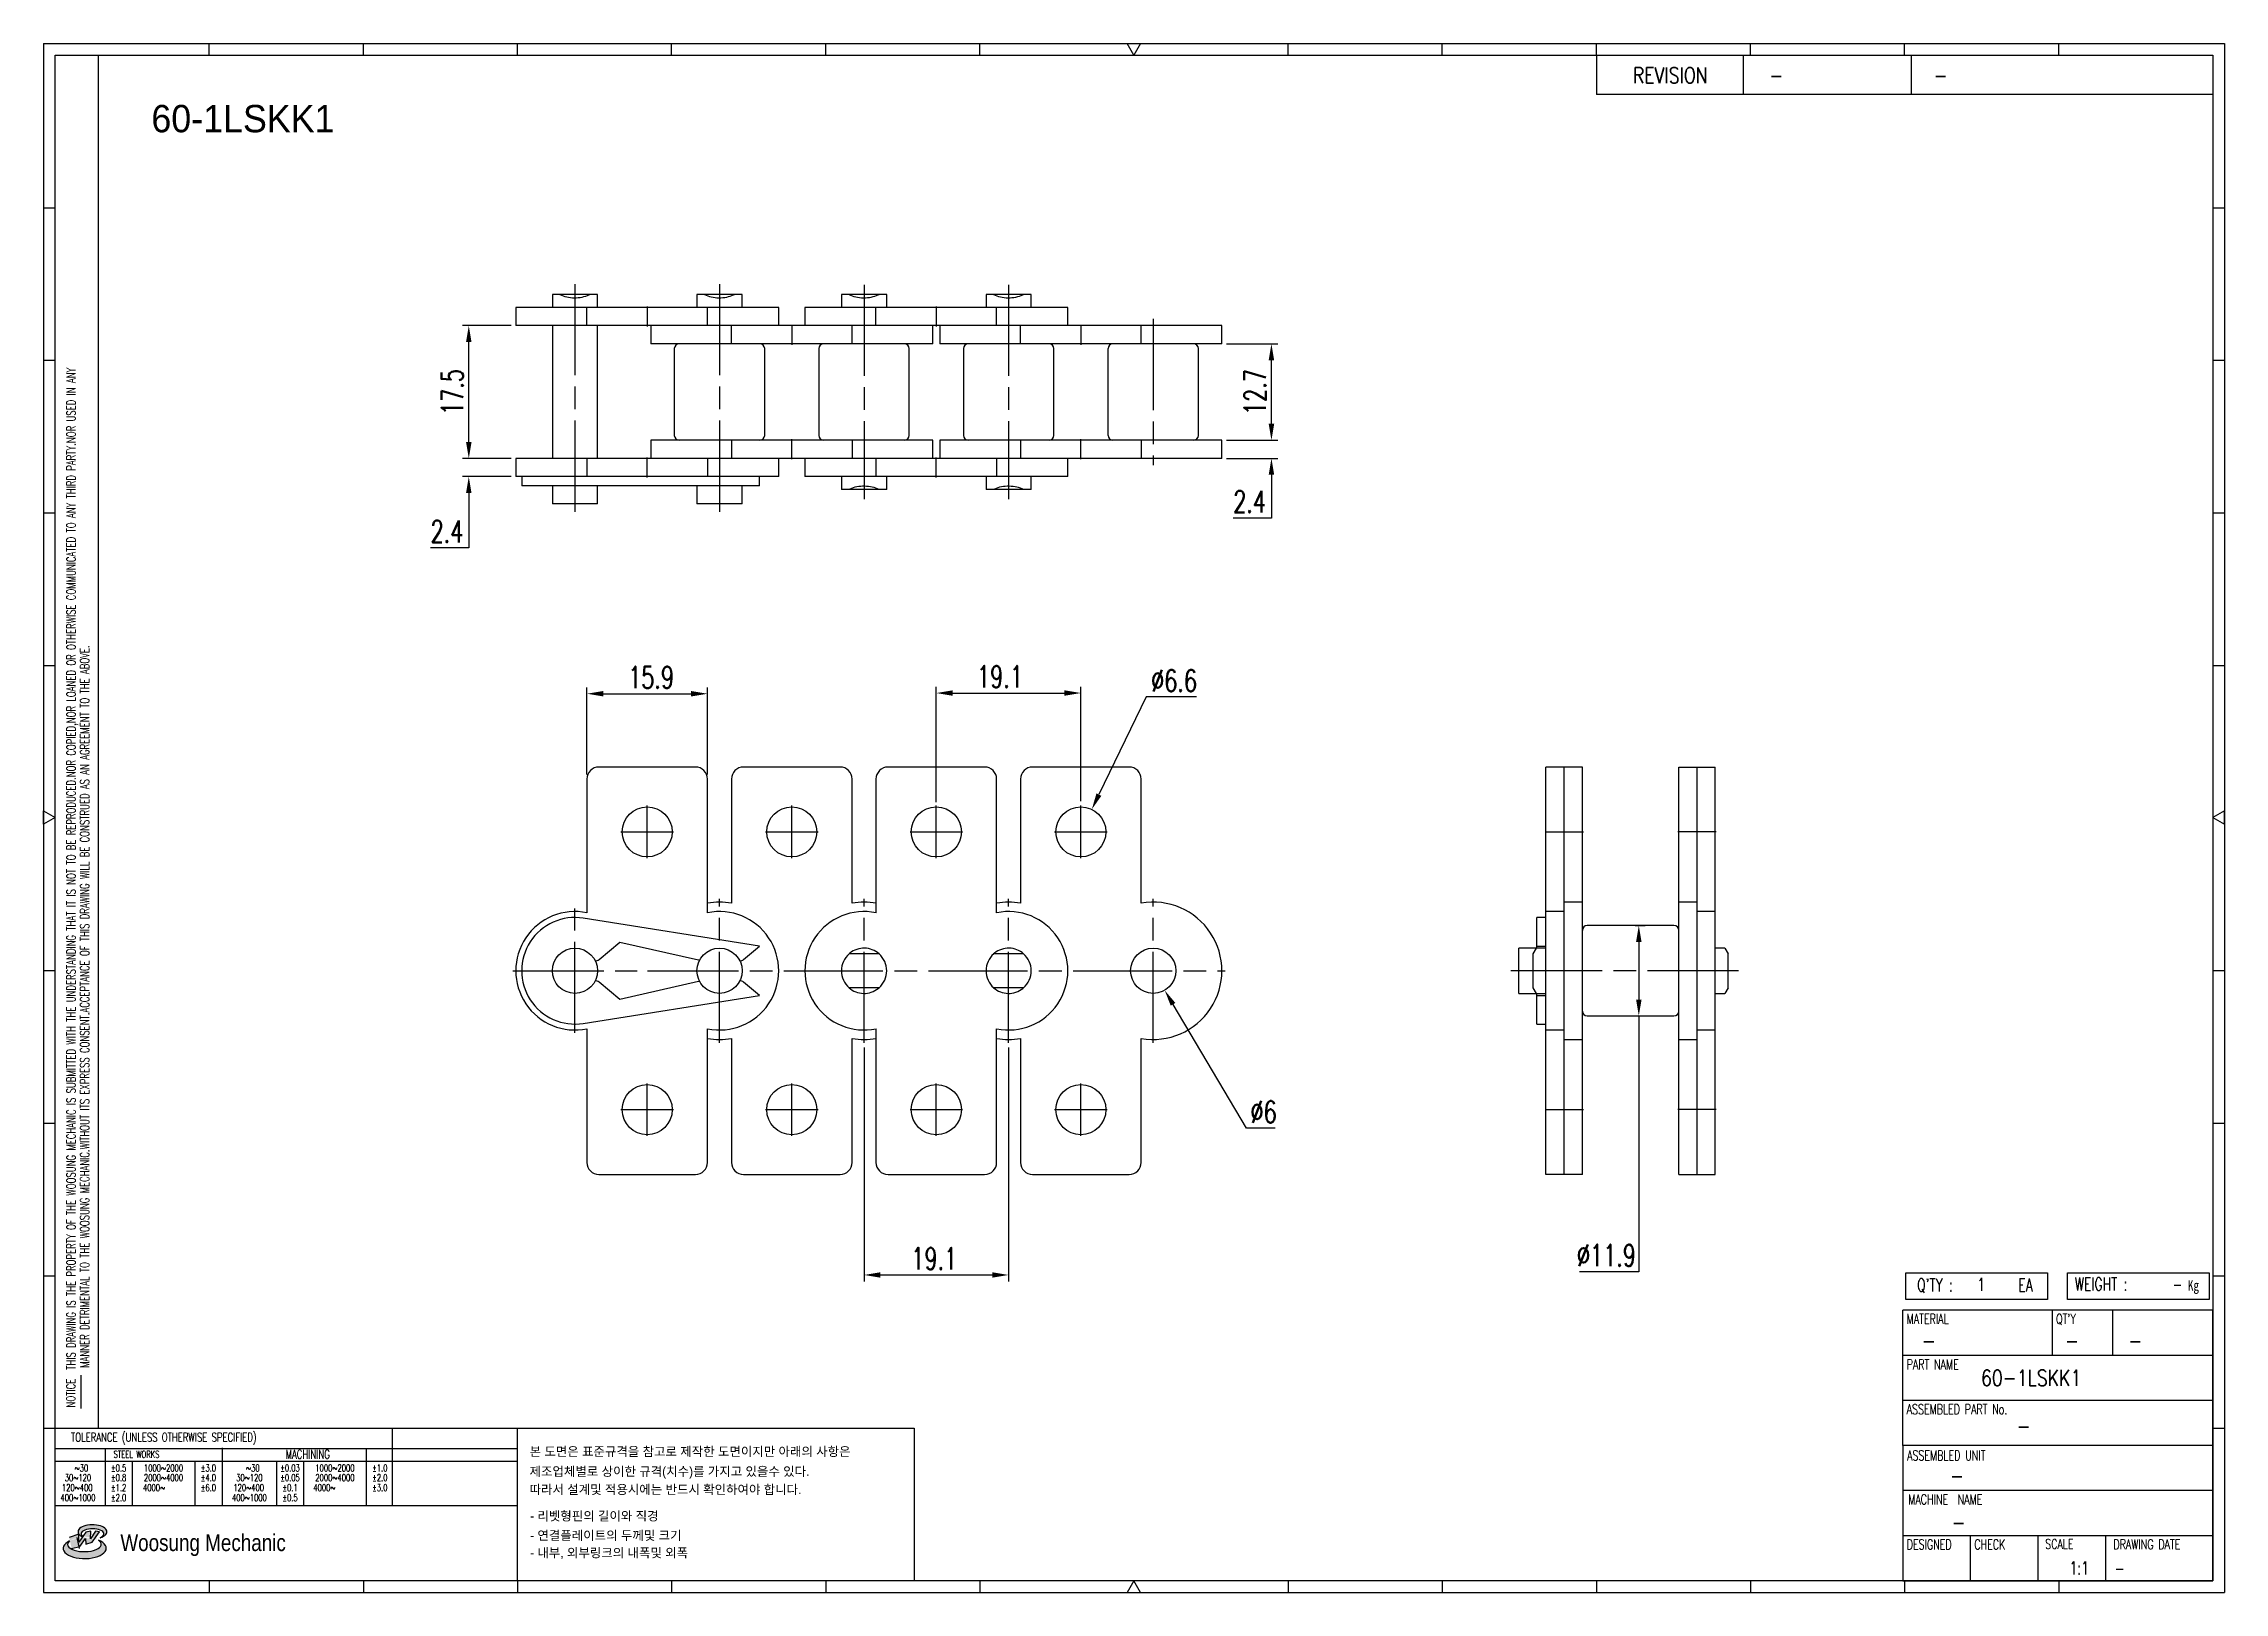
# Model space of a CAD drawing. Header units: millimetres. Extents: x 849 to 1136, y 59 to 263.
import ezdxf
from ezdxf.enums import TextEntityAlignment as Align

# ---------------------------------------------------------------- set-up
doc = ezdxf.new("R2010")
doc.units = ezdxf.units.MM
doc.linetypes.add('AM_ISO08W050', pattern=[18, 12, -1.5, 3, -1.5])
doc.layers.get('Defpoints').update_dxf_attribs({"color": 80})
doc.layers.add('CL1', color=140, linetype='AM_ISO08W050', lineweight=25)
for name, color, linetype in [('S-DIM', 7, 'Continuous'), ('TITLE', 7, 'Continuous'), ('도면레이아웃', 7, 'Continuous')]:
    doc.layers.add(name, color=color, linetype=linetype)
doc.styles.add('HAN', font='ROMANS.shx', dxfattribs={"width": 0.7, "bigfont": 'whgtxt.shx'})
doc.styles.add('HKD_ST2', font='romans.shx', dxfattribs={"width": 0.7, "height": 4, "bigfont": '@extfont2.shx'})
doc.styles.add('HSG', font='SIMPLEX.shx', dxfattribs={"width": 0.7, "bigfont": 'HSG.shx'})
doc.styles.add('MtXpl_', font='Gulim.ttf')
doc.styles.add('SLDTEXTSTYLE4', font='arial.ttf', dxfattribs={"width": 0.8})
doc.dimstyles.new('AP1.2', dxfattribs={"dimscale": 1.2, "dimtxt": 2.4, "dimasz": 1.8, "dimexe": 0.7, "dimexo": 0.5, "dimgap": 0.6, "dimtad": 1, "dimtoh": 1, "dimdec": 1, "dimrnd": 0.01, "dimzin": 9, "dimdsep": 46, "dimtxsty": 'HSG', "dimcen": 0, "dimclrd": 251, "dimclre": 251, "dimclrt": 60, "dimazin": 2, "dimtp": 1, "dimtm": 1, "dimtfac": 0.5, "dimtdec": 1, "dimtofl": 0, "dimtmove": 0, "dimatfit": 3, "dimfxl": 0, "dimtvp": 1, "dimtolj": 2, "dimlwd": -1, "dimlwe": -1, "dimarcsym": 0})

# ---------------------------------------------------------------- blocks, each defined once
blk = doc.blocks.new('MAST')
at = {"layer": '도면레이아웃'}
h = blk.add_hatch(color=10, dxfattribs=at)
h.paths.add_polyline_path([(1.544, 35.177), (1.554, 34.966), (1.779, 35.034), (2.054, 35.422), (1.908, 35.446), (1.728, 35.167), (1.741, 35.439), (1.547, 35.405), (1.292, 35.041), (1.295, 35.33), (0.943, 35.208), (1.03, 34.8), (1.336, 34.885)])
edge = h.paths.add_edge_path()
edge.add_ellipse((1.795, 35.421), major_axis=(-0.53, 0), ratio=0.487785, start_angle=122.36065, end_angle=403.39574)
edge.add_line((1.411, 35.244), (1.419, 35.261))
edge.add_ellipse((1.798, 35.344), major_axis=(-0.423, 0), ratio=0.444396, start_angle=131.58977, end_angle=386.19408, ccw=False)
edge = h.paths.add_edge_path()
edge.add_ellipse((1.512, 34.815), major_axis=(-0.793, 0), ratio=0.480113, start_angle=314.67633, end_angle=590.85213)
edge.add_ellipse((1.501, 34.958), major_axis=(-0.62, 0), ratio=0.43311, start_angle=331.7024, end_angle=574.42495, ccw=False)
at = {"color": 140}
for p, q in [((0, 90.118), (80.15, 90.118)), ((0, 90.118), (0, 33.191)), ((80.15, 90.118), (80.15, 33.191)), ((57.068, 89.693), (57.068, 88.246)), ((62.47, 89.693), (62.47, 88.246)), ((68.635, 89.693), (68.635, 88.246)), ((79.725, 88.246), (57.068, 88.246)), ((68.449, 43.961), (68.449, 44.936)), ((68.449, 44.936), (73.654, 44.936)), ((73.654, 44.936), (73.654, 43.961)), ((74.39, 43.961), (74.39, 44.936)), ((74.39, 44.936), (79.595, 44.936)), ((79.595, 44.936), (79.595, 43.961)), ((68.336, 38.59), (68.336, 43.563)), ((79.725, 43.563), (68.336, 43.563)), ((73.654, 43.961), (68.449, 43.961)), ((73.827, 43.563), (73.827, 41.905)), ((79.595, 43.961), (74.39, 43.961)), ((76.037, 43.563), (76.037, 41.905)), ((79.725, 38.59), (79.725, 43.563)), ((79.725, 41.905), (68.336, 41.905)), ((79.725, 40.248), (68.336, 40.248)), ((68.336, 38.59), (68.336, 33.616)), ((79.725, 38.59), (68.336, 38.59)), ((79.725, 33.616), (79.725, 38.59)), ((79.725, 36.932), (68.336, 36.932)), ((79.725, 35.274), (68.336, 35.274)), ((70.822, 33.616), (70.822, 35.274)), ((73.309, 33.616), (73.309, 35.274)), ((75.796, 33.616), (75.796, 35.274)), ((0, 33.191), (80.15, 33.191)), ((68.336, 33.616), (79.725, 33.616))]:
    blk.add_line(p, q, dxfattribs=at)
for p, q in [((6.089, 89.693), (6.089, 90.118)), ((11.753, 89.693), (11.753, 90.118)), ((17.418, 89.693), (17.418, 90.118)), ((23.082, 89.693), (23.082, 90.118)), ((28.746, 89.693), (28.746, 90.118)), ((34.411, 89.693), (34.411, 90.118)), ((45.739, 89.693), (45.739, 90.118)), ((51.404, 89.693), (51.404, 90.118)), ((57.068, 89.693), (57.068, 90.118)), ((62.732, 89.693), (62.732, 90.118)), ((68.397, 89.693), (68.397, 90.118)), ((74.061, 89.693), (74.061, 90.118)), ((0, 84.085), (0.425, 84.085)), ((79.725, 84.085), (80.15, 84.085)), ((0, 78.478), (0.425, 78.478)), ((79.725, 78.478), (80.15, 78.478)), ((0, 72.87), (0.425, 72.87)), ((79.725, 72.87), (80.15, 72.87)), ((0, 67.262), (0.425, 67.262)), ((79.725, 67.262), (80.15, 67.262)), ((0, 56.047), (0.425, 56.047)), ((79.725, 56.047), (80.15, 56.047)), ((0, 50.439), (0.425, 50.439)), ((79.725, 50.439), (80.15, 50.439)), ((0, 44.832), (0.425, 44.832)), ((79.725, 44.832), (80.15, 44.832)), ((1.377, 39.947), (1.377, 41.174)), ((0, 39.224), (0.425, 39.224)), ((79.725, 39.224), (80.15, 39.224)), ((6.089, 33.616), (6.089, 33.191)), ((11.753, 33.616), (11.753, 33.191)), ((17.418, 33.616), (17.418, 33.191)), ((23.082, 33.616), (23.082, 33.191)), ((28.746, 33.616), (28.746, 33.191)), ((34.411, 33.616), (34.411, 33.191)), ((45.739, 33.616), (45.739, 33.191)), ((51.404, 33.616), (51.404, 33.191)), ((57.068, 33.616), (57.068, 33.191)), ((62.732, 33.616), (62.732, 33.191)), ((68.397, 33.616), (68.397, 33.191)), ((74.061, 33.616), (74.061, 33.191))]:
    blk.add_line(p, q)
at = {"color": 2}
for p, q in [((2.017, 39.224), (2.017, 89.693)), ((0.425, 39.224), (17.418, 39.224)), ((0.425, 38.487), (17.418, 38.487)), ((2.257, 38.487), (2.257, 36.382)), ((6.557, 38.5), (6.557, 36.382)), ((11.857, 38.487), (11.857, 36.382)), ((12.816, 39.224), (12.816, 36.382)), ((17.418, 33.616), (17.418, 39.224)), ((0.425, 38.012), (17.418, 38.012)), ((3.257, 38.012), (3.257, 36.382)), ((5.557, 38.012), (5.557, 36.382)), ((8.557, 38.012), (8.557, 36.382)), ((9.557, 38.026), (9.557, 36.382)), ((0.425, 36.382), (17.418, 36.382))]:
    blk.add_line(p, q, dxfattribs=at)
for points in [[(40.075, 89.693), (39.83, 90.118), (40.32, 90.118)], [(0.425, 61.679), (0, 61.433), (0, 61.924)], [(79.725, 61.679), (80.15, 61.433), (80.15, 61.924)], [(40.075, 33.616), (39.83, 33.191), (40.32, 33.191)]]:
    blk.add_lwpolyline(points, close=True)
at = {"color": 140}
blk.add_lwpolyline([(0.425, 89.693), (79.725, 89.693), (79.725, 33.616), (0.425, 33.616)], close=True, dxfattribs=at)
at = {"layer": '도면레이아웃'}
for p, q in [((1.295, 35.33), (0.943, 35.208)), ((1.547, 35.405), (1.292, 35.041)), ((1.292, 35.041), (1.295, 35.33)), ((1.741, 35.439), (1.547, 35.405)), ((1.908, 35.446), (1.728, 35.167)), ((1.728, 35.167), (1.741, 35.439)), ((1.779, 35.034), (2.054, 35.422)), ((2.054, 35.422), (1.908, 35.446)), ((1.03, 34.8), (1.336, 34.885)), ((1.224, 35.208), (1.311, 34.8)), ((1.224, 35.208), (1.224, 35.208)), ((1.336, 34.885), (1.544, 35.177)), ((1.419, 35.261), (1.411, 35.244)), ((1.544, 35.177), (1.554, 34.966)), ((1.554, 34.966), (1.779, 35.034))]:
    blk.add_line(p, q, dxfattribs=at)
for centre, major_axis, ratio, start_param, end_param in [((1.795, 35.421), (-0.53, 0), 0.487785, 2.135596, 7.040584), ((1.798, 35.344), (-0.423, 0), 0.444396, 2.296675, 6.740358), ((1.512, 34.815), (-0.793, 0), 0.480113, 5.492138, 10.312315), ((1.501, 34.958), (-0.62, 0), 0.43311, 5.789299, 10.025607)]:
    blk.add_ellipse(centre, major_axis=major_axis, ratio=ratio, start_param=start_param, end_param=end_param, dxfattribs=at)
for s, height, style, width, p in [('REVISION', 0.5806, 'HAN', 0.8, (58.415, 88.664)), ('-', 0.581, 'HAN', 0.8, (63.426, 88.664)), ('-', 0.581, 'HAN', 0.8, (69.468, 88.664)), ("Q'TY : ", 0.4746, 'HKD_ST2', 0.7, (68.857, 44.253)), ('1', 0.475, 'HKD_ST2', 0.7, (71.071, 44.275)), ('EA', 0.4746, 'HKD_ST2', 0.7, (72.578, 44.253)), ('WEIGHT : ', 0.4746, 'HKD_ST2', 0.7, (74.65, 44.286)), ('-', 0.581, 'HAN', 0.8, (69.029, 42.157)), ('-', 0.581, 'HAN', 0.8, (74.289, 42.157)), ('-', 0.581, 'HAN', 0.8, (76.623, 42.157)), ('-', 0.581, 'HAN', 0.8, (72.515, 39.013)), ('-', 0.581, 'HAN', 0.8, (70.067, 37.189)), ('-', 0.581, 'HAN', 0.8, (70.126, 35.48)), ('1:1', 0.4746, 'HKD_ST2', 0.7, (74.458, 33.848)), ('-', 0.475, 'HKD_ST2', 0.7, (76.112, 33.837))]:
    blk.add_text(s, height=height, dxfattribs=dict(style=style, width=width)).set_placement(p)
at = {"color": 6, "style": 'HKD_ST2', "width": 0.7}
for s, p in [(' THIS DRAWING IS THE PROPERTY OF THE WOOSUNG MECHANIC IS SUBMITTED WITH THE UNDERSTANDING THAT IT IS NOT TO BE REPRODUCED.NOR COPIED,NOR LOANED OR OTHERWISE COMMUNICATED TO ANY THIRD PARTY.NOR USED IN ANY', (1.173, 41.217)), ('MANNER DETRIMENTAL TO THE WOOSUNG MECHANIC.WITHOUT ITS EXPRESS CONSENT.ACCEPTANCE OF THIS DRAWING WILL BE CONSTRUED AS AN AGREEMENT TO THE ABOVE.', (1.672, 41.447))]:
    blk.add_text(s, height=0.326266, rotation=90, dxfattribs=at).set_placement(p)
at = {"style": 'HKD_ST2', "width": 0.7}
blk.add_text('-', height=0.475, dxfattribs=at).set_placement((78.613, 44.286), align=Align.RIGHT)
at = {"color": 254, "style": 'HKD_ST2', "width": 0.7}
for s, height, p in [('MATERIAL', 0.3651, (68.474, 43.425)), ("QT'Y", 0.3651, (73.965, 43.425)), ('PART NAME', 0.3651, (68.474, 41.756)), ('ASSEMBLED PART No.', 0.36511, (68.474, 40.109)), ('ASSEMBLED UNIT', 0.36511, (68.49, 38.408)), ('MACHINE  NAME', 0.36511, (68.532, 36.794)), ('DESIGNED', 0.3651, (68.474, 35.136)), ('CHECK', 0.3651, (70.961, 35.136)), ('SCALE', 0.3651, (73.566, 35.153)), ('DRAWING DATE', 0.36511, (76.071, 35.141))]:
    blk.add_text(s, height=height, dxfattribs=at).set_placement(p, align=Align.TOP_LEFT)
at = {"style": 'HKD_ST2', "width": 0.7}
blk.add_text('NOTICE', height=0.3263, rotation=90, dxfattribs=at).set_placement((1.163, 39.988))
blk.add_text('TOLERANCE (UNLESS OTHERWISE SPECIFIED)', height=0.32627, dxfattribs=at).set_placement((4.417, 38.896), align=Align.MIDDLE_CENTER)
at = {"color": 4, "style": 'HKD_ST2', "width": 0.7}
for s, height, p in [('%%12630', 0.261, (1.389, 37.762)), ('1000%%1262000', 0.26101, (4.407, 37.762)), ('%%12630', 0.261, (7.689, 37.762)), ('1000%%1262000', 0.26101, (10.707, 37.762)), ('120%%126400', 0.26101, (1.237, 37.045)), ('30%%126120', 0.261, (1.263, 37.411)), ('4000%%126', 0.261, (4.061, 37.045)), ('2000%%1264000', 0.26101, (4.407, 37.411)), ('120%%126400', 0.26101, (7.537, 37.045)), ('30%%126120', 0.261, (7.563, 37.411)), ('4000%%126', 0.261, (10.321, 37.045)), ('2000%%1264000', 0.26101, (10.707, 37.411)), ('400%%1261000', 0.26101, (1.263, 36.67)), ('400%%1261000', 0.26101, (7.563, 36.67))]:
    blk.add_text(s, height=height, dxfattribs=at).set_placement(p, align=Align.MIDDLE_CENTER)
for s, height, p in [('%%P0.5', 0.261, (2.757, 37.762)), ('STEEL WORKS', 0.26101, (3.416, 38.268)), ('%%P3.0', 0.261, (6.057, 37.762)), ('%%P0.03', 0.261, (9.057, 37.762)), ('MACHINING', 0.3263, (9.707, 38.27)), ('%%P1.0', 0.261, (12.357, 37.762)), ('%%P0.8', 0.261, (2.757, 37.411)), ('%%P1.2', 0.261, (2.757, 37.045)), ('%%P4.0', 0.261, (6.057, 37.411)), ('%%P6.0', 0.261, (6.057, 37.045)), ('%%P0.05', 0.261, (9.057, 37.411)), ('%%P0.1', 0.261, (9.057, 37.045)), ('%%P2.0', 0.261, (12.357, 37.411)), ('%%P3.0', 0.261, (12.357, 37.045)), ('%%P2.0', 0.261, (2.757, 36.67)), ('%%P0.5', 0.261, (9.057, 36.67))]:
    blk.add_text(s, height=height, dxfattribs=at).set_placement(p, align=Align.MIDDLE)
at = {"color": 1, "style": 'SLDTEXTSTYLE4', "width": 0.8}
blk.add_text('Woosung Mechanic', height=0.61957, dxfattribs=at).set_placement((2.822, 34.711))
at = {"layer": 'TITLE', "width": 0.8}
blk.add_text('Kg', height=0.3789, dxfattribs=at).set_placement((78.807, 44.286))
blk = doc.blocks.new('*D2')
at = {"layer": 'Defpoints', "color": 0, "transparency": 16777216}
for p in [(1004.02, 210.6), (1010.55, 210.6), (1004.02, 208.2)]:
    blk.add_point(p, dxfattribs=at)
at = {"layer": 'S-DIM', "color": 251, "linetype": 'ByBlock', "transparency": 16777216}
for p, q in [((1010.55, 212.76), (1010.55, 214.92)), ((1004.62, 210.6), (1011.39, 210.6)), ((1004.62, 208.2), (1011.39, 208.2)), ((1010.55, 206.04), (1010.55, 200.34)), ((1010.55, 200.34), (1005.51, 200.34))]:
    blk.add_line(p, q, dxfattribs=at)
at = {"layer": 'S-DIM', "color": 251, "transparency": 16777216}
for points in [[(1010.19, 212.76), (1010.91, 212.76), (1010.55, 210.6)], [(1010.19, 206.04), (1010.91, 206.04), (1010.55, 208.2)]]:
    blk.add_solid(points, dxfattribs=at)
at = {"layer": 'S-DIM', "color": 60, "transparency": 16777216, "insert": (1007.67, 202.5), "char_height": 2.88, "attachment_point": 5, "style": 'HSG'}
blk.add_mtext('\\A2;2.4', dxfattribs=at)
blk = doc.blocks.new('*D3')
at = {"layer": 'Defpoints', "color": 0, "transparency": 16777216}
for p in [(1004.02, 223.3), (1010.55, 223.3), (1004.02, 210.6)]:
    blk.add_point(p, dxfattribs=at)
at = {"layer": 'S-DIM', "color": 251, "linetype": 'ByBlock', "transparency": 16777216}
for p, q in [((1004.62, 223.3), (1011.39, 223.3)), ((1010.55, 212.76), (1010.55, 221.14)), ((1004.62, 210.6), (1011.39, 210.6))]:
    blk.add_line(p, q, dxfattribs=at)
at = {"layer": 'S-DIM', "color": 251, "transparency": 16777216}
for points in [[(1010.19, 221.14), (1010.91, 221.14), (1010.55, 223.3)], [(1010.19, 212.76), (1010.91, 212.76), (1010.55, 210.6)]]:
    blk.add_solid(points, dxfattribs=at)
at = {"layer": 'S-DIM', "color": 60, "transparency": 16777216, "insert": (1008.39, 216.95), "char_height": 2.88, "attachment_point": 5, "rotation": 90, "style": 'HSG'}
blk.add_mtext('\\A2;12.7', dxfattribs=at)
blk = doc.blocks.new('*D4')
at = {"layer": 'Defpoints', "color": 0, "transparency": 16777216}
for p in [(904.78, 208.2), (910.97, 208.2), (910.97, 205.8)]:
    blk.add_point(p, dxfattribs=at)
at = {"layer": 'S-DIM', "color": 251, "linetype": 'ByBlock', "transparency": 16777216}
for p, q in [((904.78, 210.36), (904.78, 212.52)), ((910.37, 208.2), (903.94, 208.2)), ((910.37, 205.8), (903.94, 205.8)), ((904.78, 203.64), (904.78, 196.41)), ((904.78, 196.41), (899.74, 196.41))]:
    blk.add_line(p, q, dxfattribs=at)
at = {"layer": 'S-DIM', "color": 251, "transparency": 16777216}
for points in [[(904.42, 210.36), (905.14, 210.36), (904.78, 208.2)], [(904.42, 203.64), (905.14, 203.64), (904.78, 205.8)]]:
    blk.add_solid(points, dxfattribs=at)
at = {"layer": 'S-DIM', "color": 60, "transparency": 16777216, "insert": (901.9, 198.57), "char_height": 2.88, "attachment_point": 5, "style": 'HSG'}
blk.add_mtext('\\A2;2.4', dxfattribs=at)
blk = doc.blocks.new('*D5')
at = {"layer": 'Defpoints', "color": 0, "transparency": 16777216}
for p in [(904.78, 225.7), (910.97, 225.7), (910.97, 208.2)]:
    blk.add_point(p, dxfattribs=at)
at = {"layer": 'S-DIM', "color": 251, "linetype": 'ByBlock', "transparency": 16777216}
for p, q in [((910.37, 225.7), (903.94, 225.7)), ((904.78, 210.36), (904.78, 223.54)), ((910.37, 208.2), (903.94, 208.2))]:
    blk.add_line(p, q, dxfattribs=at)
at = {"layer": 'S-DIM', "color": 251, "transparency": 16777216}
for points in [[(904.42, 223.54), (905.14, 223.54), (904.78, 225.7)], [(904.42, 210.36), (905.14, 210.36), (904.78, 208.2)]]:
    blk.add_solid(points, dxfattribs=at)
at = {"layer": 'S-DIM', "color": 60, "transparency": 16777216, "insert": (902.62, 216.95), "char_height": 2.88, "attachment_point": 5, "rotation": 90, "style": 'HSG'}
blk.add_mtext('\\A2;17.5', dxfattribs=at)
blk = doc.blocks.new('*D6')
at = {"layer": 'Defpoints', "color": 0, "transparency": 16777216}
for p in [(936.24, 177.19), (920.34, 165.94), (936.24, 165.94)]:
    blk.add_point(p, dxfattribs=at)
at = {"layer": 'S-DIM', "color": 251, "linetype": 'ByBlock', "transparency": 16777216}
for p, q in [((920.34, 166.54), (920.34, 178.03)), ((922.5, 177.19), (934.08, 177.19)), ((936.24, 166.54), (936.24, 178.03))]:
    blk.add_line(p, q, dxfattribs=at)
at = {"layer": 'S-DIM', "color": 251, "transparency": 16777216}
for points in [[(922.5, 177.55), (922.5, 176.83), (920.34, 177.19)], [(934.08, 177.55), (934.08, 176.83), (936.24, 177.19)]]:
    blk.add_solid(points, dxfattribs=at)
at = {"layer": 'S-DIM', "color": 60, "transparency": 16777216, "insert": (928.8, 179.35), "char_height": 2.88, "attachment_point": 5, "style": 'HSG'}
blk.add_mtext('\\A2;15.9', dxfattribs=at)
blk = doc.blocks.new('*D7')
at = {"layer": 'Defpoints', "color": 0, "transparency": 16777216}
for p in [(985.44, 177.28), (966.39, 162.28), (985.44, 162.44)]:
    blk.add_point(p, dxfattribs=at)
at = {"layer": 'S-DIM', "color": 251, "linetype": 'ByBlock', "transparency": 16777216}
for p, q in [((966.39, 162.88), (966.39, 178.12)), ((968.55, 177.28), (983.28, 177.28)), ((985.44, 163.04), (985.44, 178.12))]:
    blk.add_line(p, q, dxfattribs=at)
at = {"layer": 'S-DIM', "color": 251, "transparency": 16777216}
for points in [[(968.55, 177.64), (968.55, 176.92), (966.39, 177.28)], [(983.28, 177.64), (983.28, 176.92), (985.44, 177.28)]]:
    blk.add_solid(points, dxfattribs=at)
at = {"layer": 'S-DIM', "color": 60, "transparency": 16777216, "insert": (974.78, 179.44), "char_height": 2.88, "attachment_point": 5, "style": 'HSG'}
blk.add_mtext('\\A2;19.1', dxfattribs=at)
blk = doc.blocks.new('*D8')
at = {"layer": 'Defpoints', "color": 0, "transparency": 16777216}
for p in [(986.88, 161.95), (984.01, 156)]:
    blk.add_point(p, dxfattribs=at)
at = {"layer": 'S-DIM', "color": 251, "linetype": 'ByBlock', "transparency": 16777216}
for p, q in [((994.02, 176.76), (987.81, 163.89)), ((1000.69, 176.76), (994.02, 176.76))]:
    blk.add_line(p, q, dxfattribs=at)
at = {"layer": 'S-DIM', "color": 251, "transparency": 16777216}
blk.add_solid([(987.49, 164.05), (988.14, 163.74), (986.88, 161.95)], dxfattribs=at)
at = {"layer": 'S-DIM', "color": 60, "transparency": 16777216, "insert": (997.72, 178.92), "char_height": 2.88, "attachment_point": 5, "style": 'HSG'}
blk.add_mtext('\\A2;∅6.6', dxfattribs=at)
blk = doc.blocks.new('*D9')
at = {"layer": 'Defpoints', "color": 0, "transparency": 16777216}
for p in [(993.45, 143.24), (996.48, 138.11)]:
    blk.add_point(p, dxfattribs=at)
at = {"layer": 'S-DIM', "color": 251, "linetype": 'ByBlock', "transparency": 16777216}
for p, q in [((1007.26, 119.92), (997.59, 136.25)), ((1011.05, 119.92), (1007.26, 119.92))]:
    blk.add_line(p, q, dxfattribs=at)
at = {"layer": 'S-DIM', "color": 251, "transparency": 16777216}
blk.add_solid([(997.89, 136.44), (997.28, 136.07), (996.48, 138.11)], dxfattribs=at)
at = {"layer": 'S-DIM', "color": 60, "transparency": 16777216, "insert": (1009.52, 122.08), "char_height": 2.88, "attachment_point": 5, "style": 'HSG'}
blk.add_mtext('\\A2;∅6', dxfattribs=at)
blk = doc.blocks.new('*D10')
at = {"layer": 'Defpoints', "color": 0, "transparency": 16777216}
for p in [(956.87, 131.17), (975.92, 131.17), (975.92, 100.59)]:
    blk.add_point(p, dxfattribs=at)
at = {"layer": 'S-DIM', "color": 251, "linetype": 'ByBlock', "transparency": 16777216}
for p, q in [((956.87, 130.57), (956.87, 99.75)), ((975.92, 130.57), (975.92, 99.75)), ((959.03, 100.59), (973.76, 100.59))]:
    blk.add_line(p, q, dxfattribs=at)
at = {"layer": 'S-DIM', "color": 251, "transparency": 16777216}
for points in [[(959.03, 100.95), (959.03, 100.23), (956.87, 100.59)], [(973.76, 100.95), (973.76, 100.23), (975.92, 100.59)]]:
    blk.add_solid(points, dxfattribs=at)
at = {"layer": 'S-DIM', "color": 60, "transparency": 16777216, "insert": (966.12, 102.75), "char_height": 2.88, "attachment_point": 5, "style": 'HSG'}
blk.add_mtext('\\A2;19.1', dxfattribs=at)
blk = doc.blocks.new('*D11')
at = {"layer": 'Defpoints', "color": 0, "transparency": 16777216}
for p in [(1057.88, 146.63), (1057.88, 134.72), (1058.96, 134.72)]:
    blk.add_point(p, dxfattribs=at)
at = {"layer": 'S-DIM', "color": 251, "linetype": 'ByBlock', "transparency": 16777216}
for p, q in [((1058.48, 146.63), (1059.8, 146.63)), ((1058.96, 144.47), (1058.96, 136.88)), ((1058.48, 134.72), (1059.8, 134.72)), ((1058.96, 134.72), (1058.96, 101.02)), ((1058.96, 101.02), (1051.13, 101.02))]:
    blk.add_line(p, q, dxfattribs=at)
at = {"layer": 'S-DIM', "color": 251, "transparency": 16777216}
for points in [[(1058.6, 144.47), (1059.32, 144.47), (1058.96, 146.63)], [(1058.6, 136.88), (1059.32, 136.88), (1058.96, 134.72)]]:
    blk.add_solid(points, dxfattribs=at)
at = {"layer": 'S-DIM', "color": 60, "transparency": 16777216, "insert": (1054.69, 103.18), "char_height": 2.88, "attachment_point": 5, "style": 'HSG'}
blk.add_mtext('\\A2;%%c11.9', dxfattribs=at)

msp = doc.modelspace()

# ---------------------------------------------------------------- linework, layer by layer
for p, q in [((945.62, 228.1), (910.97, 228.1)), ((910.97, 228.1), (910.97, 225.7)), ((921.75, 229.8), (915.79, 229.8)), ((915.79, 229.8), (915.79, 228.1)), ((920.34, 225.7), (920.34, 228.1)), ((921.75, 228.1), (921.75, 229.8)), ((934.84, 229.8), (934.84, 228.1)), ((940.8, 229.8), (934.84, 229.8)), ((936.24, 225.7), (936.24, 228.1)), ((940.8, 228.1), (940.8, 229.8)), ((945.62, 225.7), (945.62, 228.1)), ((983.72, 228.1), (949.07, 228.1)), ((949.07, 228.1), (949.07, 225.7)), ((953.89, 229.8), (953.89, 228.1)), ((959.85, 229.8), (953.89, 229.8)), ((958.44, 225.7), (958.44, 228.1)), ((959.85, 228.1), (959.85, 229.8)), ((978.9, 229.8), (972.94, 229.8)), ((972.94, 229.8), (972.94, 228.1)), ((974.34, 225.7), (974.34, 228.1)), ((978.9, 228.1), (978.9, 229.8)), ((983.72, 225.7), (983.72, 228.1)), ((936.24, 225.7), (910.97, 225.7)), ((915.79, 225.7), (915.79, 208.2)), ((921.75, 208.2), (921.75, 225.7)), ((928.77, 225.7), (928.77, 223.3)), ((958.44, 225.7), (936.24, 225.7)), ((939.39, 223.3), (939.39, 225.7)), ((955.29, 223.3), (955.29, 225.7)), ((974.34, 225.7), (958.44, 225.7)), ((965.92, 223.3), (965.92, 225.7)), ((966.87, 225.7), (966.87, 223.3)), ((1004.02, 225.7), (974.34, 225.7)), ((977.49, 223.3), (977.49, 225.7)), ((993.39, 223.3), (993.39, 225.7)), ((1004.02, 223.3), (1004.02, 225.7)), ((965.92, 223.3), (928.77, 223.3)), ((931.86, 222.67), (931.86, 211.24)), ((943.77, 211.24), (943.77, 222.67)), ((950.91, 222.67), (950.91, 211.24)), ((962.82, 211.24), (962.82, 222.67)), ((1004.02, 223.3), (966.87, 223.3)), ((969.96, 222.67), (969.96, 211.24)), ((981.87, 211.24), (981.87, 222.67)), ((989.01, 222.67), (989.01, 211.24)), ((1000.92, 211.24), (1000.92, 222.67)), ((965.92, 210.6), (928.77, 210.6)), ((928.77, 210.6), (928.77, 208.2)), ((939.39, 210.6), (939.39, 208.2)), ((955.29, 210.6), (955.29, 208.2)), ((965.92, 208.2), (965.92, 210.6)), ((1004.02, 210.6), (966.87, 210.6)), ((966.87, 210.6), (966.87, 208.2)), ((977.49, 210.6), (977.49, 208.2)), ((993.39, 210.6), (993.39, 208.2)), ((1004.02, 208.2), (1004.02, 210.6)), ((936.24, 208.2), (910.97, 208.2)), ((910.97, 208.2), (910.97, 205.8)), ((920.34, 208.2), (920.34, 205.8)), ((958.44, 208.2), (936.24, 208.2)), ((936.24, 208.2), (936.24, 205.8)), ((945.62, 205.8), (945.62, 208.2)), ((949.07, 208.2), (949.07, 205.8)), ((974.34, 208.2), (958.44, 208.2)), ((958.44, 208.2), (958.44, 205.8)), ((1004.02, 208.2), (974.34, 208.2)), ((974.34, 208.2), (974.34, 205.8)), ((983.72, 205.8), (983.72, 208.2)), ((945.62, 205.8), (910.97, 205.8)), ((911.75, 205.8), (911.75, 204.6)), ((943.09, 204.6), (911.75, 204.6)), ((915.79, 204.6), (915.79, 202.2)), ((921.75, 202.2), (921.75, 204.6)), ((934.84, 204.6), (934.84, 202.2)), ((940.8, 202.2), (940.8, 204.6)), ((943.09, 204.6), (943.09, 205.8)), ((983.72, 205.8), (949.07, 205.8)), ((953.89, 205.8), (953.89, 204.1)), ((959.85, 204.1), (953.89, 204.1)), ((959.85, 204.1), (959.85, 205.8)), ((972.94, 205.8), (972.94, 204.1)), ((978.9, 204.1), (972.94, 204.1)), ((978.9, 204.1), (978.9, 205.8)), ((921.75, 202.2), (915.79, 202.2)), ((940.8, 202.2), (934.84, 202.2)), ((934.65, 167.53), (921.93, 167.53)), ((953.7, 167.53), (940.98, 167.53)), ((972.75, 167.53), (960.03, 167.53)), ((991.8, 167.53), (979.08, 167.53)), ((1049.13, 167.53), (1046.73, 167.53)), ((1046.73, 113.83), (1046.73, 167.53)), ((1051.53, 167.53), (1049.13, 167.53)), ((1049.13, 113.83), (1049.13, 167.53)), ((1051.53, 113.83), (1051.53, 167.53)), ((1064.23, 113.83), (1064.23, 167.53)), ((1064.23, 167.53), (1066.63, 167.53)), ((1066.63, 113.83), (1066.63, 167.53)), ((1066.63, 167.53), (1069.03, 167.53)), ((1069.03, 113.83), (1069.03, 167.53)), ((920.34, 165.94), (920.34, 148.32)), ((936.24, 148.32), (936.24, 165.94)), ((939.39, 165.94), (939.39, 149.59)), ((955.29, 149.59), (955.29, 165.94)), ((958.44, 165.94), (958.44, 148.32)), ((974.34, 148.32), (974.34, 165.94)), ((977.49, 165.94), (977.49, 149.59)), ((993.39, 149.59), (993.39, 165.94)), ((1051.53, 149.73), (1049.13, 149.73)), ((1066.63, 149.73), (1064.23, 149.73)), ((943.09, 143.93), (919.86, 147.61)), ((1046.73, 147.7), (1045.53, 147.7)), ((1045.53, 143.66), (1045.53, 147.7)), ((1049.13, 148.48), (1046.73, 148.48)), ((1063.59, 146.63), (1052.16, 146.63)), ((1069.03, 148.48), (1066.63, 148.48)), ((921.95, 142.18), (924.68, 144.46)), ((924.68, 144.46), (935.04, 142.1)), ((941, 142.18), (943.09, 143.93)), ((1045.53, 143.93), (1046.73, 143.93)), ((958.84, 142.91), (954.89, 142.91)), ((977.89, 142.91), (973.94, 142.91)), ((1043.13, 137.7), (1043.13, 143.66)), ((1045.46, 143.66), (1043.13, 143.66)), ((1045.03, 142.91), (1045.46, 143.66)), ((1045.03, 138.44), (1045.03, 142.91)), ((1046.73, 143.66), (1045.46, 143.66)), ((1070.3, 143.66), (1069.03, 143.66)), ((1070.3, 143.66), (1070.73, 142.91)), ((1070.73, 138.44), (1070.73, 142.91)), ((924.68, 136.89), (921.95, 139.18)), ((935.04, 139.25), (924.68, 136.89)), ((943.09, 137.42), (941, 139.18)), ((958.84, 138.44), (954.89, 138.44)), ((977.89, 138.44), (973.94, 138.44)), ((1045.46, 137.7), (1045.03, 138.44)), ((1070.73, 138.44), (1070.3, 137.7)), ((919.86, 133.74), (943.09, 137.42)), ((1043.13, 137.7), (1045.46, 137.7)), ((1045.46, 137.7), (1046.73, 137.7)), ((1045.53, 133.66), (1045.53, 137.7)), ((1045.53, 137.42), (1046.73, 137.42)), ((1069.03, 137.7), (1070.3, 137.7)), ((920.34, 133.04), (920.34, 115.42)), ((936.24, 115.42), (936.24, 133.04)), ((958.44, 133.04), (958.44, 115.42)), ((974.34, 115.42), (974.34, 133.04)), ((1045.53, 133.66), (1046.73, 133.66)), ((1046.73, 132.88), (1049.13, 132.88)), ((1052.16, 134.72), (1063.59, 134.72)), ((1066.63, 132.88), (1069.03, 132.88)), ((939.39, 131.76), (939.39, 115.42)), ((955.29, 115.42), (955.29, 131.76)), ((977.49, 131.76), (977.49, 115.42)), ((993.39, 115.42), (993.39, 131.76)), ((1049.13, 131.63), (1051.53, 131.63)), ((1064.23, 131.63), (1066.63, 131.63)), ((921.93, 113.83), (934.65, 113.83)), ((940.98, 113.83), (953.7, 113.83)), ((960.03, 113.83), (972.75, 113.83)), ((979.08, 113.83), (991.8, 113.83)), ((1049.13, 113.83), (1046.73, 113.83)), ((1051.53, 113.83), (1049.13, 113.83)), ((1064.23, 113.83), (1066.63, 113.83)), ((1066.63, 113.83), (1069.03, 113.83))]:
    msp.add_line(p, q)
for points in [[(916.79, 229.8), (917, 229.71), (917.21, 229.62), (917.44, 229.55), (917.68, 229.49), (917.92, 229.44), (918.18, 229.41), (918.43, 229.38), (918.69, 229.37), (918.95, 229.38), (919.21, 229.39), (919.47, 229.42), (919.72, 229.46), (919.96, 229.52), (920.19, 229.58), (920.41, 229.66), (920.62, 229.75), (920.74, 229.8)], [(935.84, 229.8), (936.05, 229.71), (936.26, 229.62), (936.49, 229.55), (936.73, 229.49), (936.97, 229.44), (937.23, 229.41), (937.48, 229.38), (937.74, 229.37), (938, 229.38), (938.26, 229.39), (938.52, 229.42), (938.77, 229.46), (939.01, 229.52), (939.24, 229.58), (939.46, 229.66), (939.67, 229.75), (939.79, 229.8)], [(954.89, 229.8), (955.1, 229.71), (955.31, 229.62), (955.54, 229.55), (955.78, 229.49), (956.02, 229.44), (956.28, 229.41), (956.53, 229.38), (956.79, 229.37), (957.05, 229.38), (957.31, 229.39), (957.57, 229.42), (957.82, 229.46), (958.06, 229.52), (958.29, 229.58), (958.51, 229.66), (958.72, 229.75), (958.84, 229.8)], [(973.94, 229.8), (974.15, 229.71), (974.36, 229.62), (974.59, 229.55), (974.83, 229.49), (975.07, 229.44), (975.33, 229.41), (975.58, 229.38), (975.84, 229.37), (976.1, 229.38), (976.36, 229.39), (976.62, 229.42), (976.87, 229.46), (977.11, 229.52), (977.34, 229.58), (977.56, 229.66), (977.77, 229.75), (977.89, 229.8)], [(958.84, 204.1), (958.63, 204.2), (958.42, 204.28), (958.19, 204.35), (957.95, 204.41), (957.71, 204.46), (957.46, 204.5), (957.2, 204.52), (956.94, 204.53), (956.68, 204.53), (956.42, 204.51), (956.17, 204.48), (955.92, 204.44), (955.67, 204.39), (955.44, 204.32), (955.22, 204.25), (955.01, 204.16), (954.89, 204.1)], [(977.89, 204.1), (977.68, 204.2), (977.47, 204.28), (977.24, 204.35), (977, 204.41), (976.76, 204.46), (976.51, 204.5), (976.25, 204.52), (975.99, 204.53), (975.73, 204.53), (975.47, 204.51), (975.22, 204.48), (974.97, 204.44), (974.72, 204.39), (974.49, 204.32), (974.27, 204.25), (974.06, 204.16), (973.94, 204.1)], [(958.84, 142.91), (958.63, 143.07), (958.42, 143.22), (958.19, 143.35), (957.95, 143.45), (957.71, 143.54), (957.46, 143.6), (957.2, 143.64), (956.94, 143.66), (956.68, 143.65), (956.42, 143.62), (956.17, 143.57), (955.92, 143.5), (955.67, 143.41), (955.44, 143.29), (955.22, 143.16), (955.01, 143.01), (954.89, 142.91)], [(977.89, 142.91), (977.68, 143.07), (977.47, 143.22), (977.24, 143.35), (977, 143.45), (976.76, 143.54), (976.51, 143.6), (976.25, 143.64), (975.99, 143.66), (975.73, 143.65), (975.47, 143.62), (975.22, 143.57), (974.97, 143.5), (974.72, 143.41), (974.49, 143.29), (974.27, 143.16), (974.06, 143.01), (973.94, 142.91)], [(954.89, 138.44), (955.1, 138.28), (955.31, 138.13), (955.54, 138.01), (955.78, 137.9), (956.02, 137.82), (956.28, 137.76), (956.53, 137.72), (956.79, 137.7), (957.05, 137.7), (957.31, 137.73), (957.57, 137.78), (957.82, 137.85), (958.06, 137.95), (958.29, 138.06), (958.51, 138.19), (958.72, 138.35), (958.84, 138.44)], [(973.94, 138.44), (974.15, 138.28), (974.36, 138.13), (974.59, 138.01), (974.83, 137.9), (975.07, 137.82), (975.33, 137.76), (975.58, 137.72), (975.84, 137.7), (976.1, 137.7), (976.36, 137.73), (976.62, 137.78), (976.87, 137.85), (977.11, 137.95), (977.34, 138.06), (977.56, 138.19), (977.77, 138.35), (977.89, 138.44)]]:
    msp.add_lwpolyline(points)
at = {"color": 140}
msp.add_lwpolyline([(911.2, 80.39), (963.48, 80.39), (963.48, 60.28), (911.2, 60.28)], close=True, dxfattribs=at)
for centre, radius in [((928.29, 158.98), 3.3), ((947.34, 158.98), 3.3), ((966.39, 158.98), 3.3), ((985.44, 158.98), 3.3), ((918.77, 140.68), 2.98), ((937.82, 140.68), 2.98), ((994.97, 140.68), 2.98), ((928.29, 122.38), 3.3), ((947.34, 122.38), 3.3), ((966.39, 122.38), 3.3), ((985.44, 122.38), 3.3)]:
    msp.add_circle(centre, radius)
for centre, radius, start, end in [((932.5, 222.67), 0.635, 90, 180), ((943.14, 222.67), 0.635, 0, 90), ((951.55, 222.67), 0.635, 90, 180), ((962.19, 222.67), 0.635, 0, 90), ((970.6, 222.67), 0.635, 90, 180), ((981.24, 222.67), 0.635, 0, 90), ((989.65, 222.67), 0.635, 90, 180), ((1000.29, 222.67), 0.635, 0, 90), ((932.5, 211.24), 0.635, 180, 270), ((943.14, 211.24), 0.635, 270, 0), ((951.55, 211.24), 0.635, 180, 270), ((962.19, 211.24), 0.635, 270, 0), ((970.6, 211.24), 0.635, 180, 270), ((981.24, 211.24), 0.635, 270, 0), ((989.65, 211.24), 0.635, 180, 270), ((1000.29, 211.24), 0.635, 270, 0), ((921.93, 165.94), 1.59, 90, 180), ((934.65, 165.94), 1.59, 0, 90), ((940.98, 165.94), 1.59, 90, 180), ((953.7, 165.94), 1.59, 0, 90), ((960.03, 165.94), 1.59, 90, 180), ((972.75, 165.94), 1.59, 0, 90), ((979.08, 165.94), 1.59, 90, 180), ((991.8, 165.94), 1.59, 0, 90), ((937.82, 140.68), 9.05, 79.9776, 100.0224), ((956.87, 140.68), 9.05, 79.9776, 100.0224), ((975.92, 140.68), 9.05, 79.9776, 100.0224), ((994.97, 140.68), 9.05, 259.9776, 100.0224), ((918.77, 140.68), 7.8, 78.3506, 281.6494), ((918.77, 140.68), 7.02, 81, 279), ((937.82, 140.68), 7.8, 258.3506, 101.6494), ((956.87, 140.68), 7.8, 78.3506, 281.6494), ((975.92, 140.68), 7.8, 258.3506, 101.6494), ((1052.16, 146), 0.635, 90, 180), ((1063.59, 146), 0.635, 0, 90), ((921.45, 142.77), 0.78, 269.5284, 310), ((935.21, 142.86), 0.78, 257.1611, 268.4913), ((940.5, 142.77), 0.78, 269.5284, 310), ((956.87, 140.68), 2.98, 131.4096, 228.5904), ((956.87, 140.68), 2.98, 311.4096, 48.5904), ((975.92, 140.68), 2.98, 131.4096, 228.5904), ((975.92, 140.68), 2.98, 311.4096, 48.5904), ((921.45, 138.58), 0.78, 50, 90.4716), ((935.21, 138.49), 0.78, 91.5087, 102.8389), ((940.5, 138.58), 0.78, 50, 90.4716), ((1052.16, 135.36), 0.635, 180, 270), ((1063.59, 135.36), 0.635, 270, 0), ((937.82, 140.68), 9.05, 259.9776, 280.0224), ((956.87, 140.68), 9.05, 259.9776, 280.0224), ((975.92, 140.68), 9.05, 259.9776, 280.0224), ((921.93, 115.42), 1.59, 180, 270), ((934.65, 115.42), 1.59, 270, 0), ((940.98, 115.42), 1.59, 180, 270), ((953.7, 115.42), 1.59, 270, 0), ((960.03, 115.42), 1.59, 180, 270), ((972.75, 115.42), 1.59, 270, 0), ((979.08, 115.42), 1.59, 180, 270), ((991.8, 115.42), 1.59, 270, 0)]:
    msp.add_arc(centre, radius, start, end)
at = {"layer": 'CL1'}
for p, q in [((918.77, 231.18), (918.77, 200.82)), ((937.82, 231.18), (937.82, 200.82)), ((956.87, 231.09), (956.87, 202.82)), ((975.92, 231.09), (975.92, 202.82)), ((928.29, 228.22), (928.29, 225.58)), ((966.39, 228.22), (966.39, 225.58)), ((947.34, 225.82), (947.34, 223.18)), ((985.44, 225.82), (985.44, 223.18)), ((994.97, 226.58), (994.97, 207.33)), ((947.34, 208.08), (947.34, 210.72)), ((985.44, 208.08), (985.44, 210.72)), ((928.29, 205.68), (928.29, 208.32)), ((966.39, 205.68), (966.39, 208.32)), ((928.29, 155.51), (928.29, 162.44)), ((947.34, 155.51), (947.34, 162.44)), ((966.39, 155.51), (966.39, 162.44)), ((985.44, 155.51), (985.44, 162.44)), ((924.83, 158.98), (931.76, 158.98)), ((943.88, 158.98), (950.81, 158.98)), ((962.93, 158.98), (969.86, 158.98)), ((981.98, 158.98), (988.91, 158.98)), ((1046.61, 158.98), (1051.65, 158.98)), ((1069.15, 158.98), (1064.11, 158.98)), ((937.82, 131.17), (937.82, 150.18)), ((956.87, 131.17), (956.87, 150.18)), ((975.92, 131.17), (975.92, 150.18)), ((994.97, 131.17), (994.97, 150.18)), ((918.77, 132.49), (918.77, 148.87)), ((910.58, 140.68), (926.96, 140.68)), ((928.31, 140.68), (947.32, 140.68)), ((947.36, 140.68), (966.37, 140.68)), ((966.41, 140.68), (985.42, 140.68)), ((985.46, 140.68), (1004.47, 140.68)), ((1072.11, 140.68), (1041.75, 140.68)), ((928.29, 118.91), (928.29, 125.84)), ((947.34, 118.91), (947.34, 125.84)), ((966.39, 118.91), (966.39, 125.84)), ((985.44, 118.91), (985.44, 125.84)), ((924.83, 122.38), (931.76, 122.38)), ((943.88, 122.38), (950.81, 122.38)), ((962.93, 122.38), (969.86, 122.38)), ((981.98, 122.38), (988.91, 122.38)), ((1046.61, 122.38), (1051.65, 122.38)), ((1069.15, 122.38), (1064.11, 122.38))]:
    msp.add_line(p, q, dxfattribs=at)

# ---------------------------------------------------------------- block references
at = {"color": 140, "xscale": 3.58543268160129, "yscale": 3.58543268160129, "zscale": 3.58543268160129}
msp.add_blockref('MAST', (848.75, -60.25), dxfattribs=at)

# ---------------------------------------------------------------- texts
at = {"color": 254, "style": 'MtXpl_'}
msp.add_text('60-1LSKK1', height=3.608, dxfattribs=at).set_placement((862.95, 251.18))
at = {"style": 'HAN', "width": 0.8}
msp.add_text('60-1LSKK1', height=2.082, dxfattribs=at).set_placement((1104.06, 85.99))
at = {"color": 140, "style": 'MtXpl_'}
for s, p in [('본 도면은 표준규격을 참고로 제작한 도면이지만 아래의 사항은', (912.79, 76.73)), ('제조업체별로 상이한 규격(치수)를 가지고 있을수 있다.', (912.79, 74.11)), ('따라서 설계및 적용시에는 반드시 확인하여야 합니다.', (912.79, 71.72)), ('- 리벳형핀의 길이와 직경', (912.86, 68.23)), ('- 연결플레이트의 두께및 크기', (912.86, 65.67)), ('- 내부, 외부링크의 내폭및 외폭', (912.86, 63.38))]:
    msp.add_text(s, height=1.2027, dxfattribs=at).set_placement(p)

# ---------------------------------------------------------------- dimensions: what is measured, and where the dimension line sits
at = {"layer": 'S-DIM'}
for base, p1, p2, picture, middle in [((904.78, 225.7), (910.97, 208.2), (910.97, 225.7), '*D5', (902.62, 216.95)), ((1010.55, 223.3), (1004.02, 210.6), (1004.02, 223.3), '*D3', (1008.39, 216.95))]:
    dim = msp.add_linear_dim(base=base, p1=p1, p2=p2, angle=90, dimstyle='AP1.2', override={"dimtmove": 1}, dxfattribs=at)
    dim.commit()
    dim.dimension.update_dxf_attribs({"geometry": picture, "text_midpoint": middle})
for base, p1, p2, picture, middle in [((1010.55, 210.6), (1004.02, 208.2), (1004.02, 210.6), '*D2', (1007.67, 200.34)), ((904.78, 208.2), (910.97, 205.8), (910.97, 208.2), '*D4', (901.9, 196.41))]:
    dim = msp.add_linear_dim(base=base, p1=p1, p2=p2, angle=90, dimstyle='AP1.2', dxfattribs=at)
    dim.commit()
    dim.dimension.update_dxf_attribs({"geometry": picture, "text_midpoint": middle, "dimtype": 128})
for base, p1, p2, picture, middle in [((936.24, 177.19), (920.34, 165.94), (936.24, 165.94), '*D6', (928.8, 177.19)), ((985.44094362, 177.28169025), (966.39094362, 162.27657517), (985.44094362, 162.44157517), '*D7', (974.77759541, 177.28169025)), ((975.91594362, 100.59470347), (956.86594362, 131.17407517), (975.91594362, 131.17407517), '*D10', (966.12303234, 100.59470347))]:
    dim = msp.add_linear_dim(base=base, p1=p1, p2=p2, dimstyle='AP1.2', dxfattribs=at)
    dim.commit()
    dim.dimension.update_dxf_attribs({"geometry": picture, "text_midpoint": middle, "dimtype": 128})
for p1, p2, picture, middle in [((984.01, 156), (986.88, 161.95), '*D8', (997.72, 176.76)), ((993.45, 143.24), (996.48, 138.11), '*D9', (1009.52, 119.92))]:
    dim = msp.add_diameter_dim_2p(p1=p1, p2=p2, dimstyle='AP1.2', dxfattribs=at)
    dim.commit()
    dim.dimension.update_dxf_attribs({"geometry": picture, "text_midpoint": middle, "dimtype": 131})
dim = msp.add_linear_dim(base=(1058.96, 134.72), p1=(1057.88, 146.63), p2=(1057.88, 134.72), angle=90, text='%%c<>', dimstyle='AP1.2', dxfattribs=at)
dim.commit()
dim.dimension.update_dxf_attribs({"geometry": '*D11', "text_midpoint": (1054.69, 101.02), "dimtype": 128})

doc.saveas('drawing.dxf')
